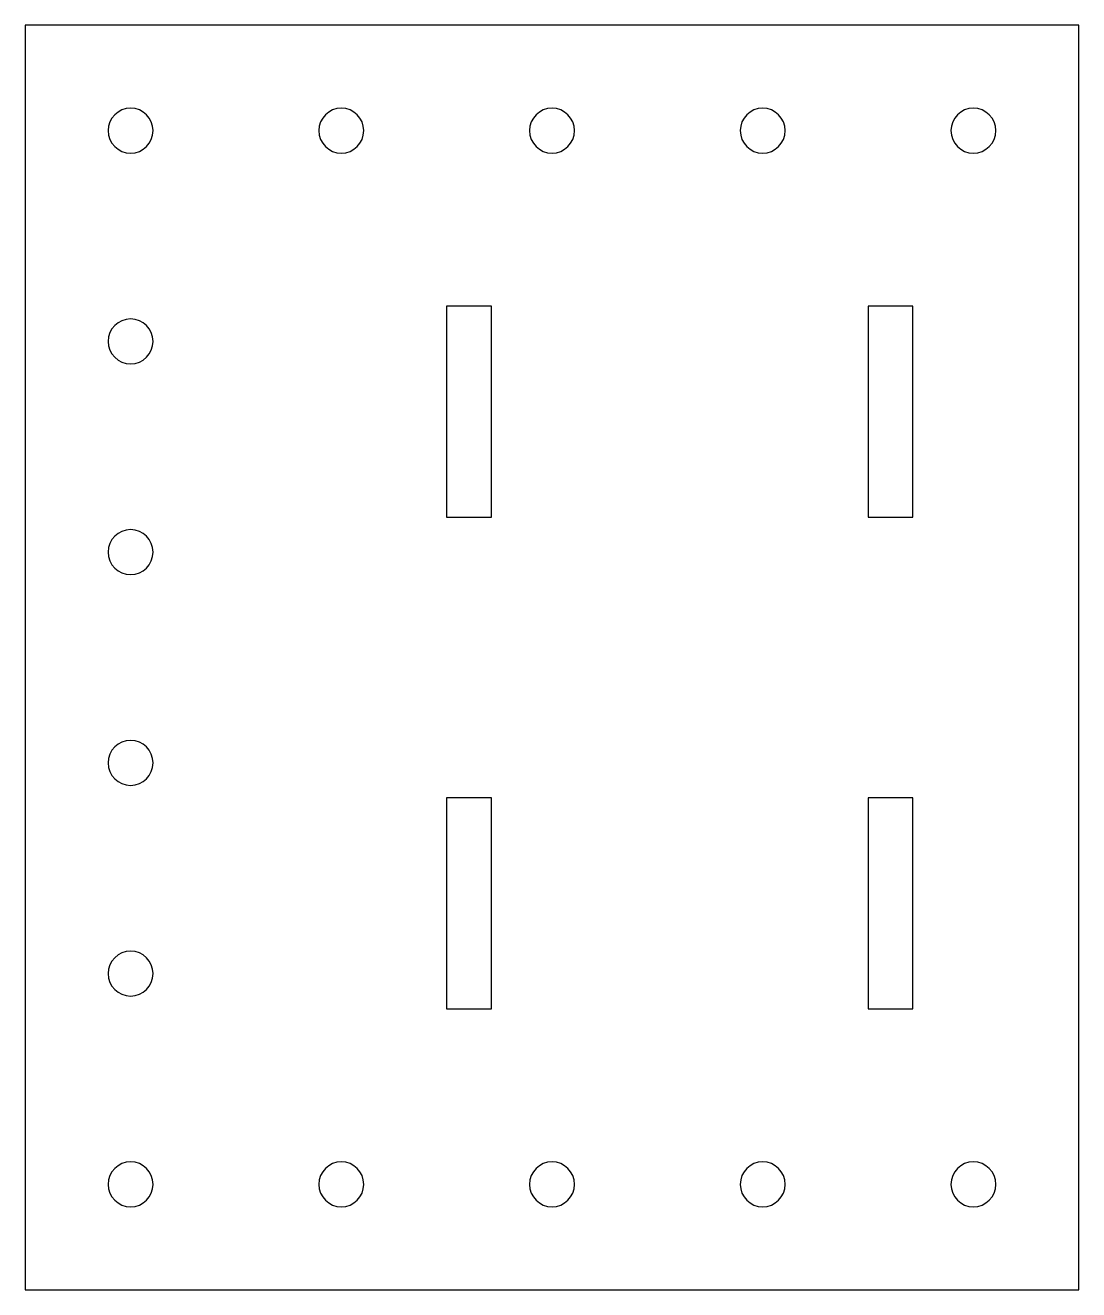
# Model space of a CAD drawing. Extents: x 20 to 95, y 20 to 110.
import ezdxf

# ---------------------------------------------------------------- set-up
doc = ezdxf.new("R2010")
doc.units = 0
doc.layers.add('C00-00-00-BLACK', color=7, linetype='CONTINUOUS')

msp = doc.modelspace()

# ---------------------------------------------------------------- linework, layer by layer
at = {"layer": 'C00-00-00-BLACK'}
for p, q in [((94.9999, 110), (20, 110)), ((20, 110), (20, 20)), ((94.9999, 20), (94.9999, 110)), ((29.1, 102.5), (29.1, 102.5)), ((44.1, 102.5), (44.1, 102.5)), ((59.1002, 102.5), (59.1002, 102.5)), ((74.0999, 102.5), (74.0999, 102.5)), ((89.1, 102.5), (89.1, 102.5)), ((53.1999, 90), (49.9999, 90)), ((49.9999, 90), (49.9999, 74.9999)), ((53.1999, 74.9999), (53.1999, 90)), ((83.2002, 90), (80.0001, 90)), ((80.0001, 90), (80.0001, 74.9999)), ((83.2002, 74.9999), (83.2002, 90)), ((29.1, 87.5002), (29.1, 87.5002)), ((49.9999, 74.9999), (53.1999, 74.9999)), ((80.0001, 74.9999), (83.2002, 74.9999)), ((29.1, 72.5001), (29.1, 72.5001)), ((29.1, 57.5), (29.1, 57.5)), ((53.1999, 54.9998), (49.9999, 54.9998)), ((49.9999, 54.9998), (49.9999, 40.0001)), ((53.1999, 40.0001), (53.1999, 54.9998)), ((83.2002, 54.9998), (80.0001, 54.9998)), ((80.0001, 54.9998), (80.0001, 40.0001)), ((83.2002, 40.0001), (83.2002, 54.9998)), ((29.1, 42.5002), (29.1, 42.5002)), ((49.9999, 40.0001), (53.1999, 40.0001)), ((80.0001, 40.0001), (83.2002, 40.0001)), ((29.1, 27.5), (29.1, 27.5)), ((44.1, 27.5), (44.1, 27.5)), ((59.1002, 27.5), (59.1002, 27.5)), ((74.0999, 27.5), (74.0999, 27.5)), ((89.1, 27.5), (89.1, 27.5)), ((20, 20), (94.9999, 20))]:
    msp.add_line(p, q, dxfattribs=at)
for points in [[(27.5, 104.1), (26.6164, 104.1), (25.9001, 103.383), (25.9001, 102.5)], [(29.1, 102.5), (29.1, 103.383), (28.3835, 104.1), (27.5, 104.1)], [(42.5002, 104.1), (41.6165, 104.1), (40.9, 103.383), (40.9, 102.5)], [(44.1, 102.5), (44.1, 103.383), (43.3836, 104.1), (42.5002, 104.1)], [(57.5, 104.1), (56.6166, 104.1), (55.9001, 103.383), (55.9001, 102.5)], [(59.1002, 102.5), (59.1002, 103.383), (58.3837, 104.1), (57.5, 104.1)], [(72.5001, 104.1), (71.6164, 104.1), (70.9002, 103.383), (70.9002, 102.5)], [(74.0999, 102.5), (74.0999, 103.383), (73.3834, 104.1), (72.5001, 104.1)], [(87.5002, 104.1), (86.6165, 104.1), (85.9, 103.383), (85.9, 102.5)], [(89.1, 102.5), (89.1, 103.383), (88.3835, 104.1), (87.5002, 104.1)], [(25.9001, 102.5), (25.9001, 101.616), (26.6164, 100.9), (27.5, 100.9)], [(27.5, 100.9), (28.3835, 100.9), (29.1, 101.616), (29.1, 102.5)], [(40.9, 102.5), (40.9, 101.616), (41.6165, 100.9), (42.5002, 100.9)], [(42.5002, 100.9), (43.3836, 100.9), (44.1, 101.616), (44.1, 102.5)], [(55.9001, 102.5), (55.9001, 101.616), (56.6166, 100.9), (57.5, 100.9)], [(57.5, 100.9), (58.3837, 100.9), (59.1002, 101.616), (59.1002, 102.5)], [(70.9002, 102.5), (70.9002, 101.616), (71.6164, 100.9), (72.5001, 100.9)], [(72.5001, 100.9), (73.3834, 100.9), (74.0999, 101.616), (74.0999, 102.5)], [(85.9, 102.5), (85.9, 101.616), (86.6165, 100.9), (87.5002, 100.9)], [(87.5002, 100.9), (88.3835, 100.9), (89.1, 101.616), (89.1, 102.5)], [(27.5, 89.1), (26.6164, 89.1), (25.9001, 88.3835), (25.9001, 87.5002)], [(29.1, 87.5002), (29.1, 88.3835), (28.3835, 89.1), (27.5, 89.1)], [(25.9001, 87.5002), (25.9001, 86.6165), (26.6164, 85.9), (27.5, 85.9)], [(27.5, 85.9), (28.3835, 85.9), (29.1, 86.6165), (29.1, 87.5002)], [(27.5, 74.0999), (26.6164, 74.0999), (25.9001, 73.3834), (25.9001, 72.5001)], [(29.1, 72.5001), (29.1, 73.3834), (28.3835, 74.0999), (27.5, 74.0999)], [(25.9001, 72.5001), (25.9001, 71.6164), (26.6164, 70.9002), (27.5, 70.9002)], [(27.5, 70.9002), (28.3835, 70.9002), (29.1, 71.6164), (29.1, 72.5001)], [(27.5, 59.1002), (26.6164, 59.1002), (25.9001, 58.3833), (25.9001, 57.5)], [(29.1, 57.5), (29.1, 58.3833), (28.3835, 59.1002), (27.5, 59.1002)], [(25.9001, 57.5), (25.9001, 56.6162), (26.6164, 55.9001), (27.5, 55.9001)], [(27.5, 55.9001), (28.3835, 55.9001), (29.1, 56.6162), (29.1, 57.5)], [(27.5, 44.1), (26.6164, 44.1), (25.9001, 43.3836), (25.9001, 42.5002)], [(29.1, 42.5002), (29.1, 43.3836), (28.3835, 44.1), (27.5, 44.1)], [(25.9001, 42.5002), (25.9001, 41.6165), (26.6164, 40.9), (27.5, 40.9)], [(27.5, 40.9), (28.3835, 40.9), (29.1, 41.6165), (29.1, 42.5002)], [(27.5, 29.1), (26.6164, 29.1), (25.9001, 28.3835), (25.9001, 27.5)], [(29.1, 27.5), (29.1, 28.3835), (28.3835, 29.1), (27.5, 29.1)], [(42.5002, 29.1), (41.6165, 29.1), (40.9, 28.3835), (40.9, 27.5)], [(44.1, 27.5), (44.1, 28.3835), (43.3836, 29.1), (42.5002, 29.1)], [(57.5, 29.1), (56.6166, 29.1), (55.9001, 28.3835), (55.9001, 27.5)], [(59.1002, 27.5), (59.1002, 28.3835), (58.3837, 29.1), (57.5, 29.1)], [(72.5001, 29.1), (71.6164, 29.1), (70.9002, 28.3835), (70.9002, 27.5)], [(74.0999, 27.5), (74.0999, 28.3835), (73.3834, 29.1), (72.5001, 29.1)], [(87.5002, 29.1), (86.6165, 29.1), (85.9, 28.3835), (85.9, 27.5)], [(89.1, 27.5), (89.1, 28.3835), (88.3835, 29.1), (87.5002, 29.1)], [(25.9001, 27.5), (25.9001, 26.6164), (26.6164, 25.9001), (27.5, 25.9001)], [(27.5, 25.9001), (28.3835, 25.9001), (29.1, 26.6164), (29.1, 27.5)], [(40.9, 27.5), (40.9, 26.6164), (41.6165, 25.9001), (42.5002, 25.9001)], [(42.5002, 25.9001), (43.3836, 25.9001), (44.1, 26.6164), (44.1, 27.5)], [(55.9001, 27.5), (55.9001, 26.6164), (56.6166, 25.9001), (57.5, 25.9001)], [(57.5, 25.9001), (58.3837, 25.9001), (59.1002, 26.6164), (59.1002, 27.5)], [(70.9002, 27.5), (70.9002, 26.6164), (71.6164, 25.9001), (72.5001, 25.9001)], [(72.5001, 25.9001), (73.3834, 25.9001), (74.0999, 26.6164), (74.0999, 27.5)], [(85.9, 27.5), (85.9, 26.6164), (86.6165, 25.9001), (87.5002, 25.9001)], [(87.5002, 25.9001), (88.3835, 25.9001), (89.1, 26.6164), (89.1, 27.5)]]:
    msp.add_open_spline(points, degree=3, dxfattribs=at)

doc.saveas('drawing.dxf')
